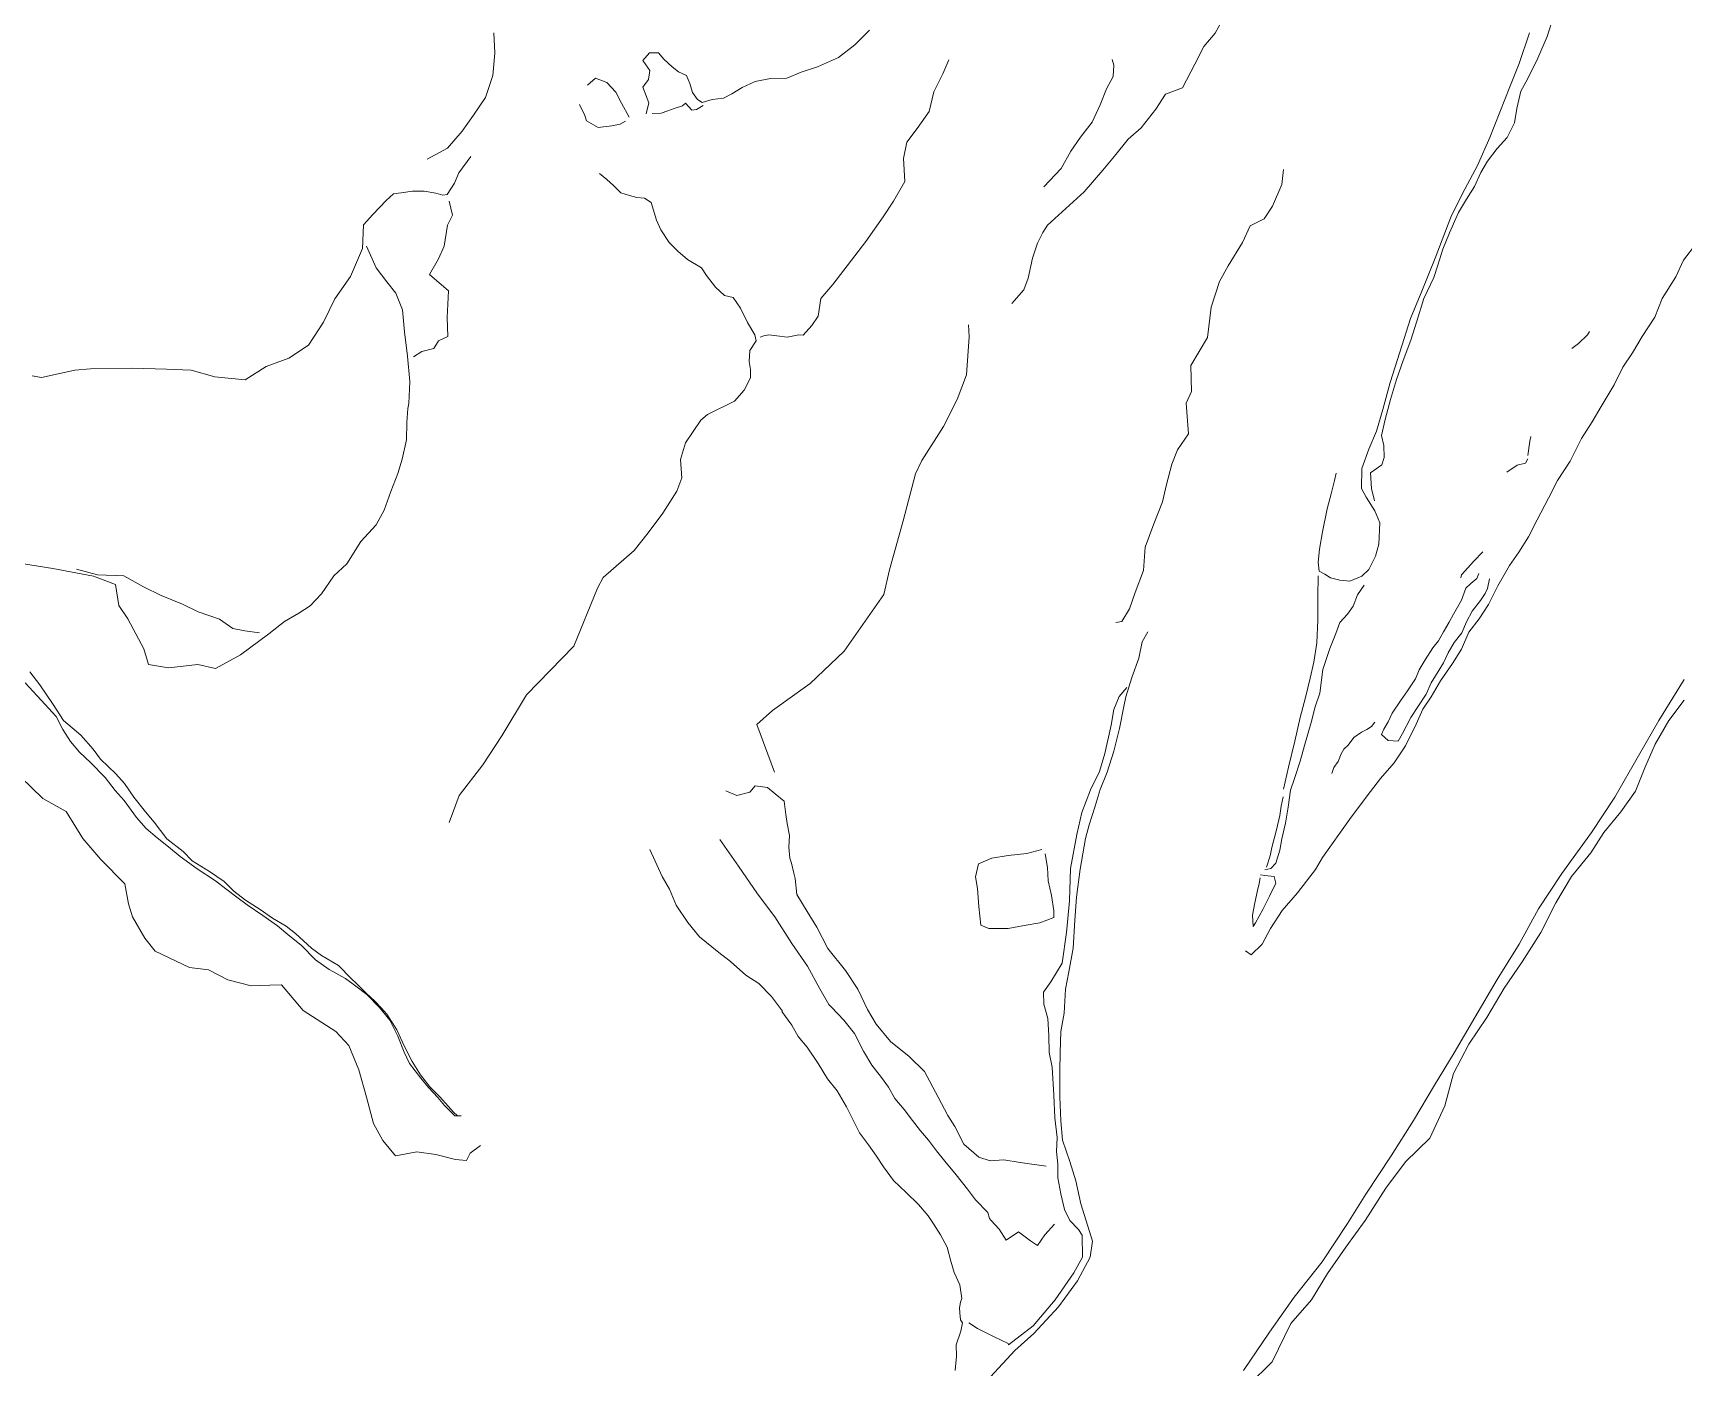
# Model space of a CAD drawing. Extents: x 683321 to 688873, y 7661944 to 7668387.
# Drawn here: x 685874.5 to 686155.1, y 7664633.4 to 7664860.4 of the extents above; entities that cross this region are included whole.
import ezdxf

# ---------------------------------------------------------------- set-up
doc = ezdxf.new("R2010")
doc.units = 0
doc.header["$MEASUREMENT"] = 0
doc.layers.add('01 CRESTA_Line', color=3, linetype='Continuous', lineweight=20)

msp = doc.modelspace()

# ---------------------------------------------------------------- linework, layer by layer
at = {"layer": '01 CRESTA_Line'}
for points in [[(686077.3, 7664863.8, 4074.52), (686075.44, 7664860.36, 4074.8), (686073.55, 7664858.12, 4075.44), (686072, 7664855.11, 4075.4), (686069.92, 7664851.07, 4075.16), (686067.02, 7664849.98, 4075.26), (686065.37, 7664847.45, 4075.29), (686062.89, 7664844.26, 4075.16), (686060.66, 7664842.37, 4075.7), (686058.33, 7664839.45, 4076.27), (686056.36, 7664837.08, 4076.36), (686053.19, 7664833.41, 4077.29), (686046.96, 7664827.73, 4077.55), (686046.15, 7664826.47, 4078.02), (686045.27, 7664824.67, 4078.6), (686044.37, 7664822.15, 4077.94), (686043.68, 7664818.73, 4077.47), (686042.95, 7664816.76, 4077.26), (686040.86, 7664814.4, 4076.95)], [(685978.71, 7664846.65, 4103.37), (685979.19, 7664848.51, 4103.25), (685978.17, 7664851.21, 4103.2), (685979.13, 7664852.47, 4103.52), (685979.34, 7664854.05, 4103.38), (685978.13, 7664855.75, 4103.03), (685979.28, 7664857.05, 4103.02), (685980.8, 7664857.03, 4103.19), (685981.7, 7664855.97, 4103.13), (685983.15, 7664854.63, 4103.51), (685984.23, 7664853.81, 4103.51), (685985.6, 7664853.16, 4103.09), (685986.17, 7664851.81, 4102.88), (685986.62, 7664850.29, 4102.76), (685987.47, 7664849.08, 4102.89), (685988.26, 7664848.57, 4102.87), (685989.95, 7664849.12, 4103.24), (685991.84, 7664849.31, 4103.09), (685993.27, 7664850.08, 4102.71), (685995.05, 7664851.11, 4102.54), (685997.27, 7664852.14, 4102.68), (685999.83, 7664852.66, 4102.73), (686002.63, 7664852.73, 4102.83), (686005.06, 7664853.74, 4102.74), (686007.86, 7664854.66, 4102.6), (686011.43, 7664856.24, 4102.8), (686014.22, 7664858.4, 4102.55), (686016.66, 7664860.88, 4102.54)], [(686132.99, 7664863.18, 4063.69), (686131.89, 7664859.82, 4063.19), (686130.32, 7664856.15, 4063.04), (686128.52, 7664852.55, 4062.79), (686127.44, 7664850.52, 4062.49), (686126.71, 7664847.58, 4062.45), (686126.36, 7664845.11, 4062.35), (686125.07, 7664842.63, 4061.93), (686123.39, 7664840.77, 4061.61), (686121.75, 7664838.59, 4061.43), (686120.6, 7664836.69, 4061.3), (686119.56, 7664834.33, 4061.18), (686118.2, 7664832.18, 4060.97), (686116.79, 7664829.87, 4060.64), (686115.29, 7664826.44, 4060.27), (686114.15, 7664823.64, 4059.96), (686113.33, 7664820.94, 4059.69), (686112.62, 7664818.81, 4059.36), (686110.93, 7664815.28, 4059.17), (686109.74, 7664811.4, 4059.06), (686108.71, 7664808.17, 4058.61), (686107.41, 7664804.72, 4058.51), (686106.27, 7664801.48, 4058.22), (686105.28, 7664798.08, 4058), (686104.33, 7664794.68, 4057.69), (686103.71, 7664791.98, 4057.5), (686104.15, 7664790.29, 4057.15), (686104.16, 7664788.22, 4056.61), (686103.8, 7664786.99, 4056.4), (686101.88, 7664785.63, 4056.4), (686102.02, 7664782.99, 4055.74), (686102.52, 7664780.88, 4055.34)], [(685941.49, 7664838.93, 4111.13), (685944.93, 7664840.8, 4111.22), (685947.44, 7664843.74, 4111.35), (685949.35, 7664846.45, 4111.47), (685951.38, 7664849.42, 4111.51), (685952.64, 7664853.2, 4111.69), (685953.01, 7664856.95, 4111.74), (685952.84, 7664860.44, 4111.8)], [(686096.03, 7664785.59, 4055.37), (686095.73, 7664784.32, 4055.43), (686095.16, 7664782.07, 4055.28), (686094.47, 7664779.53, 4055.01), (686093.7, 7664775.59, 4054.54), (686093.16, 7664772.66, 4054.39), (686092.95, 7664770.44, 4054.44), (686093.13, 7664768.88, 4054.67), (686094.08, 7664768.42, 4054.62), (686095.06, 7664767.79, 4054.51), (686096.65, 7664767.35, 4054.34), (686098.36, 7664767.22, 4054.2), (686100.36, 7664768.04, 4054.09), (686101.57, 7664769.2, 4054), (686102.68, 7664771.45, 4054.04), (686103.28, 7664773.48, 4053.97), (686103.42, 7664777.12, 4054.65), (686102.6, 7664779.17, 4055.07), (686101.13, 7664781.49, 4055.72), (686100.3, 7664782.94, 4055.95), (686100.4, 7664786.38, 4056.57), (686101.6, 7664789.63, 4056.88), (686102.88, 7664792.7, 4057.6), (686103.96, 7664796.4, 4057.91), (686105.22, 7664800.97, 4058.29), (686106.87, 7664806.15, 4058.75), (686108.68, 7664811.89, 4059.15), (686110.57, 7664816.49, 4059.42), (686112.85, 7664822.12, 4059.92), (686114.04, 7664825.24, 4060.14), (686115.65, 7664829.35, 4060.55), (686117.89, 7664833.86, 4061.07), (686120.04, 7664837.9, 4061.2), (686122.15, 7664842.66, 4061.78), (686125.57, 7664851.27, 4062.68), (686127.11, 7664855.22, 4063), (686128.91, 7664860.43, 4063.45)], [(685998.11, 7664808.71, 4099.59), (685998.7, 7664808.94, 4099.02), (685999.56, 7664809.07, 4098.3), (686000.95, 7664808.92, 4097.28), (686002.7, 7664808.71, 4096.11), (686004.65, 7664809.08, 4094.97), (686005.39, 7664809.01, 4094.6), (686006.9, 7664810.68, 4094.43), (686007.94, 7664812.27, 4094.47), (686008.41, 7664815.28, 4095.3), (686010.47, 7664817.62, 4094.89), (686014.18, 7664822.51, 4095.35), (686016.05, 7664824.98, 4095.38), (686019.03, 7664829.14, 4095.51), (686020.76, 7664831.8, 4095.58), (686022.71, 7664835.17, 4095.13), (686022.46, 7664839.04, 4095.09), (686023.05, 7664841.87, 4095.28), (686024.81, 7664844.15, 4094.67), (686026.85, 7664847.05, 4094.25), (686027.64, 7664850.4, 4094.42), (686029.16, 7664853.45, 4094.55), (686030.18, 7664855.86, 4094.23)], [(686046.35, 7664834.23, 4079.54), (686049.25, 7664837.36, 4078.71), (686050.93, 7664840.3, 4078.75), (686052.55, 7664842.69, 4078.85), (686054.54, 7664845.23, 4078.85), (686055.9, 7664848.2, 4078.97), (686056.97, 7664850.92, 4078.8), (686058.11, 7664852.98, 4078.56), (686058.23, 7664854.91, 4078.77), (686057.92, 7664855.91, 4079.13)], [(685968.76, 7664851.56, 4103.37), (685970.11, 7664852.75, 4103.09), (685972.06, 7664851.98, 4103.28), (685973.56, 7664850.34, 4103.5), (685974.55, 7664848.49, 4103.27), (685975.81, 7664846.12, 4103.11)], [(685975.22, 7664845.43, 4103.21), (685974.32, 7664844.91, 4103.5), (685972.9, 7664844.64, 4103.85), (685970.55, 7664844.31, 4102.88), (685968.6, 7664845.45, 4103), (685968.28, 7664846.4, 4103.18), (685967.37, 7664848.27, 4103.31)], [(685988.39, 7664848.05, 4103.15), (685987.29, 7664847.41, 4102.97), (685986.49, 7664847.26, 4103.25), (685985.38, 7664848.47, 4103.09), (685984.88, 7664848.03, 4103.03), (685983.66, 7664847.61, 4103.22), (685982.38, 7664847.19, 4103.42), (685981.27, 7664846.8, 4103.67), (685979.76, 7664846.72, 4103.72)], [(685874.36, 7664802.09, 4118.26), (685875.95, 7664801.86, 4118.25), (685881.58, 7664803.06, 4118.1), (685884.27, 7664803.3, 4117.92), (685891.33, 7664803.42, 4117.63), (685897.18, 7664803.27, 4117.49), (685901.36, 7664803.07, 4117.37), (685905.4, 7664801.97, 4117.34), (685910.57, 7664801.46, 4117.1), (685914.13, 7664803.69, 4116.86), (685917.96, 7664805.11, 4116.6), (685921.33, 7664807.32, 4116.33), (685923.85, 7664811.25, 4116.07), (685925.81, 7664815.21, 4116.24), (685928.46, 7664819.01, 4117.51), (685930.52, 7664823.76, 4119.21), (685930.67, 7664827.79, 4119.77), (685932.26, 7664829.52, 4118.92), (685934.52, 7664831.91, 4118.52), (685935.78, 7664833.08, 4117.98), (685937.09, 7664833.21, 4116.58), (685938.98, 7664833.53, 4114.91), (685940.98, 7664833.51, 4114.73), (685942.95, 7664833.16, 4115.21), (685944.13, 7664832.82, 4115.29), (685944.89, 7664832.96, 4115.09), (685946.11, 7664834.85, 4113.87), (685946.87, 7664836.65, 4112.63), (685948.9, 7664839.43, 4110.59)], [(685970.81, 7664836.49, 4100.09), (685972.03, 7664835.51, 4099.73), (685973.16, 7664834.5, 4099.72), (685974.44, 7664833.23, 4099.76), (685975.89, 7664832.78, 4099.12), (685977.16, 7664832.44, 4098.47), (685978.43, 7664832.33, 4097.97), (685979.59, 7664831.59, 4097.72), (685980.49, 7664828.61, 4097.87), (685981.24, 7664826.95, 4097.97), (685982.61, 7664824.81, 4097.88), (685984.11, 7664823.32, 4098.19), (685985.74, 7664821.88, 4098.45), (685988.15, 7664820.46, 4098.65), (685989, 7664819.16, 4098.96), (685990.5, 7664817.17, 4099.32), (685992.01, 7664815.8, 4099.56), (685993.53, 7664815.41, 4099), (685994.75, 7664813.63, 4099.08), (685995.96, 7664811.21, 4099.17), (685997.19, 7664809.1, 4099.46), (685997.43, 7664808.04, 4099.52), (685996.33, 7664806.41, 4099.65), (685996.25, 7664804.53, 4099.72), (685996.44, 7664803.21, 4099.02), (685996.46, 7664801.79, 4098.58), (685995.37, 7664799.67, 4098.46), (685993.73, 7664797.81, 4098.78), (685989.16, 7664795.53, 4099.78), (685988, 7664794.56, 4100.03), (685985.41, 7664790.74, 4100.41), (685984.54, 7664787.88, 4100.53), (685984.76, 7664784.77, 4099.2), (685983.92, 7664782.49, 4099.29), (685981.54, 7664778.78, 4099.61), (685979.07, 7664775.42, 4099.89), (685976.66, 7664772.44, 4099.42), (685971.4, 7664767.84, 4100.26), (685970.46, 7664766.03, 4100.11), (685966.44, 7664756.14, 4100.28), (685958.39, 7664747.9, 4101.24), (685954.21, 7664740.89, 4100.82), (685950.95, 7664735.98, 4101.17), (685946.93, 7664730.78, 4101.99), (685945.22, 7664726.17, 4100.42)], [(686058.59, 7664760.18, 4053.98), (686059.56, 7664760.34, 4053.9), (686060.87, 7664762.48, 4054.12), (686061.86, 7664765.27, 4054.03), (686063.26, 7664769, 4054.31), (686063.55, 7664772.98, 4054.78), (686065.03, 7664776.94, 4055.09), (686066.5, 7664780.72, 4055.71), (686067.18, 7664783.67, 4055.6), (686068.06, 7664787.09, 4056.21), (686069.06, 7664789.53, 4056.5), (686070.92, 7664792.25, 4056.17), (686070.54, 7664797.48, 4057.48), (686071.45, 7664799.48, 4057.68), (686071.33, 7664803.86, 4059.06), (686074.12, 7664808.63, 4059.47), (686074.79, 7664813.8, 4059.64), (686076.21, 7664818.17, 4059.86), (686077.66, 7664820.79, 4059.38), (686080.09, 7664824.81, 4059.76), (686081.38, 7664827.62, 4059.17), (686083.8, 7664828.8, 4059.61), (686085.17, 7664830.97, 4059.71), (686086.77, 7664834.67, 4059.48), (686087.05, 7664837.18, 4059.94)], [(685945.23, 7664831.82, 4115.07), (685945.82, 7664829.45, 4114.7), (685944.94, 7664827.71, 4115.63), (685944.39, 7664824.19, 4115.17), (685943.41, 7664822.02, 4116.48), (685941.87, 7664819.36, 4117.76), (685945.13, 7664816.57, 4115.77), (685944.88, 7664812.03, 4115.76), (685944.98, 7664808.81, 4115.54), (685943.44, 7664808.08, 4116.38), (685942.6, 7664806.78, 4117.21), (685940.57, 7664806.28, 4118.43), (685939.14, 7664805.32, 4119.45)], [(685931.2, 7664824.18, 4119.64), (685932.81, 7664820.48, 4119.66), (685934.61, 7664818.12, 4119.79), (685936.18, 7664816.18, 4119.92), (685937.27, 7664813.31, 4120.22), (685937.61, 7664809.62, 4119.8), (685938.13, 7664805.46, 4119.73), (685938.55, 7664801.17, 4119.71), (685938.36, 7664797.39, 4119.68), (685938.23, 7664796.55, 4119.8), (685938.03, 7664794.19, 4119.27), (685937.98, 7664791.22, 4119.06), (685937.23, 7664787.95, 4119.03), (685936.52, 7664785.54, 4119), (685935.33, 7664782.44, 4119.52), (685934.18, 7664779.29, 4119.78), (685932.82, 7664776.76, 4119.83), (685930.22, 7664773.95, 4119.68), (685927.85, 7664770.13, 4119.65), (685925.6, 7664768.1, 4119.65), (685923.54, 7664765.08, 4119.3), (685921.62, 7664763.03, 4119.42), (685919.66, 7664761.75, 4120.26), (685917.24, 7664760.34, 4120.59), (685914.55, 7664758.25, 4121), (685909.77, 7664754.71, 4120.07), (685905.53, 7664752.38, 4120.45), (685902.51, 7664753.02, 4120.78), (685897.51, 7664752.49, 4120.54), (685894.11, 7664753.06, 4120.18), (685893.35, 7664755.68, 4120.4), (685890.61, 7664760.78, 4120.32), (685889.09, 7664763.05, 4120.51), (685888.52, 7664766.63, 4121.66), (685884.76, 7664768.04, 4121.96), (685877.83, 7664769.35, 4122.47), (685871.12, 7664770.45, 4121.71)], [(686080.58, 7664704.38, 4047.64), (686081.58, 7664703.66, 4047.92), (686083.46, 7664705.49, 4048.21), (686084.88, 7664708.16, 4048.33), (686086.84, 7664711.23, 4048.3), (686089.47, 7664714.24, 4048.32), (686092.48, 7664718.16, 4047.46), (686093.71, 7664720.21, 4047.58), (686098.28, 7664726.66, 4046.44), (686101.29, 7664730.72, 4046.25), (686103.57, 7664733.64, 4045.51), (686105.86, 7664736.34, 4045.38), (686107.81, 7664739.24, 4045.5), (686109.62, 7664742.89, 4045.14), (686110.77, 7664745.43, 4045.07), (686112.18, 7664747.53, 4045.07), (686113.75, 7664750.24, 4044.77), (686115.79, 7664753.21, 4044.59), (686117.35, 7664755.66, 4044.2), (686118.6, 7664758.55, 4044.17), (686120.35, 7664760.79, 4043.93), (686121.91, 7664763.26, 4043.47), (686123.52, 7664766.39, 4043.18), (686125.5, 7664769.87, 4042.95), (686127.09, 7664772.13, 4042.76), (686128.71, 7664774.74, 4042.69), (686130.17, 7664777.62, 4042.33), (686132.14, 7664781.3, 4042.3), (686133.67, 7664784.32, 4042.07), (686135.78, 7664787.61, 4041.86), (686137.71, 7664791.46, 4041.7), (686139.52, 7664794.32, 4041.32), (686141.07, 7664796.88, 4041.28), (686143.26, 7664800.61, 4040.96), (686144.75, 7664803.57, 4040.87), (686146.38, 7664806.03, 4040.66), (686148.02, 7664808.81, 4040.54), (686150.19, 7664812.07, 4040.42), (686151.46, 7664815.27, 4040.33), (686153.74, 7664818.93, 4040.01), (686155.09, 7664821.78, 4039.97), (686157.15, 7664824.53, 4039.84)], [(686000.51, 7664734.74, 4076.16), (685997.54, 7664742.86, 4080.08), (686000.19, 7664745.2, 4079.83), (686006.58, 7664749.81, 4079.43), (686012.38, 7664755.32, 4079.91), (686019.15, 7664764.94, 4079.88), (686020.11, 7664769.15, 4080.04), (686022.4, 7664777.45, 4079.92), (686024.49, 7664785.48, 4080.4), (686025.59, 7664787.73, 4079.66), (686029.29, 7664793.5, 4079.63), (686031.58, 7664798.07, 4079.42), (686033.18, 7664802.3, 4079.15), (686033.62, 7664808.75, 4079.13), (686033.49, 7664810.8, 4079.82)], [(686139.1, 7664809.66, 4040.82), (686138.74, 7664809.08, 4040.98), (686137.23, 7664807.64, 4041.01), (686136.06, 7664806.75, 4041.13)], [(686129.14, 7664791.78, 4041.88), (686128.95, 7664790.99, 4041.89), (686128.59, 7664788.59, 4041.97)], [(686125.04, 7664785.75, 4043.02), (686126.79, 7664786.92, 4042.38), (686128.2, 7664787.25, 4042.13), (686128.61, 7664788.01, 4042.1)], [(686120.95, 7664772.2, 4043.63), (686119.4, 7664770.61, 4043.93), (686117.31, 7664768.27, 4043.95), (686117.2, 7664767.8, 4044.08)], [(685881.88, 7664769.27, 4121.86), (685885.46, 7664768.28, 4121.68), (685889.91, 7664768.11, 4121.23), (685893.29, 7664766.23, 4120.95), (685896.28, 7664764.76, 4121.01), (685899.87, 7664763.31, 4120.45), (685902.57, 7664762, 4120.68), (685906.19, 7664760.74, 4120.51), (685908.47, 7664759.15, 4120.03), (685910.47, 7664758.78, 4120.91), (685912.99, 7664758.41, 4121.26)], [(686092.95, 7664768.09, 4054.73), (686092.91, 7664764.6, 4054.49), (686092.91, 7664760.57, 4054.3), (686092.72, 7664756.75, 4054.13), (686092.23, 7664753.46, 4054.06), (686091.6, 7664750.71, 4053.73), (686090.82, 7664747.45, 4053.55), (686089.9, 7664744.05, 4053.12), (686089, 7664739.99, 4052.78), (686087.91, 7664735.59, 4052.15), (686087.07, 7664731.83, 4051.75)], [(686120.28, 7664768.51, 4043.16), (686119.95, 7664767.64, 4043.46), (686118.92, 7664766.8, 4043.45), (686118.05, 7664766, 4043.43), (686117.32, 7664763.98, 4043.82), (686115.94, 7664761.59, 4044), (686115.24, 7664760.22, 4043.97), (686114.26, 7664758.59, 4044.17), (686113.42, 7664757.09, 4044.43), (686112.44, 7664755.86, 4044.43), (686111.15, 7664753.86, 4044.54), (686110.13, 7664752.12, 4044.43), (686109.52, 7664750.62, 4044.7), (686108.15, 7664748.57, 4045.03), (686106.97, 7664746.88, 4045.22), (686105.52, 7664744.75, 4045.11), (686104.86, 7664743.3, 4045.34), (686104.15, 7664742.04, 4045.47), (686103.74, 7664741.14, 4045.61), (686104.87, 7664740.12, 4045.54), (686106.54, 7664740.02, 4045.58), (686107.27, 7664741.33, 4045.34), (686108.7, 7664744.01, 4045.21), (686109.91, 7664745.86, 4045.04), (686111.3, 7664748.02, 4044.93), (686112.15, 7664749.9, 4044.85), (686113.66, 7664752.3, 4044.52), (686114.26, 7664753.33, 4044.61), (686115.05, 7664755.02, 4044.5), (686116.1, 7664756.78, 4044.26), (686117.4, 7664758.4, 4044.18), (686118.18, 7664760.28, 4043.96), (686119.13, 7664762.09, 4043.75), (686120.57, 7664763.9, 4043.61), (686121.35, 7664765.13, 4043.48), (686121.72, 7664765.95, 4043.38), (686122.06, 7664767.62, 4043.12)], [(686100.77, 7664766.53, 4053.99), (686099.67, 7664764.91, 4053.68), (686098.9, 7664762.94, 4053.57), (686097.93, 7664761.57, 4053.6), (686096.66, 7664760.16, 4054.08), (686095.96, 7664758.3, 4054.03), (686094.97, 7664755.77, 4053.86), (686093.75, 7664752.19, 4053.83), (686093.24, 7664748.16, 4053.5), (686092.47, 7664745.87, 4053.09), (686091.77, 7664743.19, 4052.81), (686090.66, 7664739.27, 4052.53), (686089.89, 7664736.63, 4052.2), (686088.92, 7664733.64, 4051.87), (686088.24, 7664731.67, 4051.82), (686087.84, 7664728.76, 4051.34), (686087.43, 7664726.04, 4051.02), (686086.79, 7664723.39, 4050.76), (686086.42, 7664721.45, 4050.62), (686085.77, 7664719.25, 4050.26), (686084.94, 7664718.38, 4050.25), (686083.92, 7664718.13, 4050.21)], [(686037.27, 7664631.95, 4053.29), (686041.42, 7664636.41, 4053), (686044.65, 7664639.29, 4052.75), (686048.82, 7664643.81, 4052.39), (686052.03, 7664648.26, 4052.05), (686054.21, 7664652.26, 4051.64), (686054.57, 7664655, 4051.64), (686053.78, 7664657.54, 4051.68), (686052.64, 7664661.34, 4051.73), (686051.79, 7664665.27, 4051.65), (686050.74, 7664668.55, 4051.67), (686049.5, 7664672.19, 4051.62), (686049.21, 7664675.46, 4051.54), (686049.03, 7664679.55, 4051.45), (686049.03, 7664683.98, 4051.32), (686049.11, 7664687.05, 4051.18), (686049.22, 7664690.66, 4051.13), (686049.76, 7664693.76, 4051.02), (686050.02, 7664697.86, 4050.87), (686050.57, 7664700.79, 4050.74), (686051.29, 7664704.83, 4050.72), (686051.58, 7664709.55, 4050.78), (686051.88, 7664713.51, 4050.76), (686052.51, 7664718.27, 4050.65), (686053.38, 7664723.43, 4050.92), (686054.03, 7664725.78, 4050.97), (686055.04, 7664728.96, 4051.29), (686055.9, 7664731.77, 4051.6), (686057.08, 7664734.72, 4051.74), (686058.23, 7664738.31, 4051.95), (686059.2, 7664742.14, 4052.02), (686059.95, 7664745.92, 4052.16), (686060.25, 7664747.57, 4052.26), (686061.29, 7664750.81, 4052.13), (686062.49, 7664754.1, 4052.1), (686063.06, 7664756.92, 4051.93), (686064.02, 7664758.57, 4052.02)], [(685873.16, 7664749.9, 4127.37), (685875.85, 7664747, 4126.81), (685878.4, 7664744.2, 4126.32), (685879.53, 7664741.97, 4126.05), (685880.85, 7664739.96, 4125.68), (685882.41, 7664738.12, 4125.34), (685884.25, 7664736.38, 4125.1), (685886.77, 7664733.81, 4124.96), (685888.45, 7664731.62, 4124.8), (685889.98, 7664729.89, 4124.72), (685892.1, 7664727.01, 4124.36), (685893.7, 7664725.14, 4124.12), (685895.6, 7664723.58, 4123.97), (685897.5, 7664722.05, 4123.68), (685899.5, 7664720.41, 4123.39), (685902.37, 7664718.31, 4123.15), (685905.51, 7664716.26, 4122.9), (685907.27, 7664714.89, 4122.52), (685909.16, 7664713.48, 4122.32), (685910.9, 7664712.2, 4122.18), (685913.58, 7664710.36, 4121.91), (685916.04, 7664708.6, 4121.61), (685917.78, 7664707.12, 4121.48), (685920.15, 7664705.27, 4121.15), (685922.52, 7664702.82, 4120.94), (685924.82, 7664701.19, 4120.5), (685927.58, 7664699.64, 4120.33), (685929.37, 7664698.37, 4120.06), (685931.26, 7664696.92, 4119.74), (685933.41, 7664694.7, 4119.49), (685935.12, 7664692.55, 4119.37), (685936.48, 7664689.88, 4119.04), (685937.56, 7664687.15, 4118.56), (685938.46, 7664685.23, 4118.09), (685940.42, 7664682.69, 4117.53), (685941.7, 7664681.11, 4117.13), (685943.31, 7664679.43, 4116.58), (685944.42, 7664678.04, 4116.16), (685946.17, 7664676.31, 4115.55), (685947.25, 7664676.33, 4114.89), (685946.61, 7664676.34, 4115.07), (685945.97, 7664676.92, 4115.54), (685945.06, 7664677.96, 4115.77), (685943.64, 7664679.56, 4116.55), (685941.92, 7664681.26, 4117.12), (685940.33, 7664683.27, 4117.65), (685938.93, 7664685.54, 4118.22), (685937.63, 7664688.12, 4118.52), (685936.32, 7664690.95, 4119.07), (685934.61, 7664693.62, 4119.35), (685933.61, 7664694.73, 4119.49), (685932.59, 7664695.8, 4119.55), (685931.13, 7664697.16, 4119.61), (685929.53, 7664698.75, 4119.96), (685928.57, 7664699.68, 4120.11), (685926.41, 7664701.86, 4120.45), (685923.55, 7664703.58, 4120.79), (685921.83, 7664704.83, 4120.81), (685919.12, 7664707.3, 4121.45), (685917.53, 7664708.53, 4121.53), (685915.17, 7664709.92, 4121.71), (685913.09, 7664711.41, 4121.98), (685910.58, 7664712.95, 4122.3), (685908.65, 7664714.52, 4122.49), (685906.99, 7664716.14, 4122.72), (685904.47, 7664717.84, 4122.99), (685901.54, 7664719.65, 4123.46), (685899.99, 7664721.26, 4123.5), (685897.25, 7664723.39, 4123.9), (685895.06, 7664726.22, 4124.27), (685893.61, 7664728.01, 4124.44), (685891.65, 7664730.46, 4124.68), (685890.01, 7664732.81, 4124.79), (685888.59, 7664734.43, 4125.01), (685885.98, 7664736.93, 4125.26), (685884.72, 7664738.65, 4125.25), (685882.63, 7664741, 4125.71), (685879.65, 7664743.51, 4126.13), (685877.89, 7664746.26, 4126.77), (685875.62, 7664749.58, 4127.18), (685873.95, 7664751.79, 4127.48)], [(686033.55, 7664641.09, 4052.84), (686035.04, 7664640.15, 4052.92), (686037.89, 7664638.76, 4053.08), (686040.24, 7664637.6, 4053.01), (686040.32, 7664637.38, 4053.02), (686044.5, 7664640.61, 4052.66), (686048.27, 7664645, 4052.28), (686051.41, 7664649.64, 4051.92), (686052.9, 7664652.29, 4051.64), (686052.86, 7664656, 4051.79), (686052.23, 7664656.99, 4051.73), (686050.75, 7664658.51, 4051.75), (686049.86, 7664660.4, 4051.68), (686049.19, 7664663.02, 4051.67), (686048.73, 7664665.77, 4051.67), (686048.71, 7664668.11, 4051.7), (686048.5, 7664670.23, 4051.63), (686048.57, 7664672.64, 4051.67), (686048.21, 7664675.97, 4051.63), (686048.03, 7664679.8, 4051.52), (686047.72, 7664684.6, 4051.39), (686047.22, 7664687.06, 4051.24), (686047.15, 7664689.94, 4051.05), (686047.03, 7664692.87, 4051.04), (686046.32, 7664695.27, 4050.84), (686046.29, 7664697.36, 4050.77), (686047.53, 7664699.09, 4050.74), (686049.44, 7664702.25, 4050.68), (686050.16, 7664707.45, 4050.69), (686050.69, 7664712.87, 4050.63), (686050.85, 7664718.37, 4050.66), (686051.92, 7664724.11, 4050.89), (686052.77, 7664727.9, 4051.13), (686054.23, 7664731.71, 4051.55), (686055.81, 7664734.87, 4051.74), (686056.67, 7664737.93, 4051.86), (686057.78, 7664742.71, 4051.89), (686058.24, 7664745.39, 4052.03), (686059.14, 7664747.6, 4052.12), (686060.42, 7664749.14, 4052.31)], [(686155.19, 7664750.5, 4043.67), (686150.88, 7664743.5, 4044.32), (686147.44, 7664737.5, 4044.72), (686143.38, 7664730.5, 4045.17), (686139.44, 7664724.5, 4045.68), (686134.38, 7664717.5, 4046.13), (686130.44, 7664711.5, 4046.61), (686127.12, 7664705.5, 4047.14), (686123.38, 7664699.5, 4047.6), (686119.62, 7664693, 4048.26), (686116.06, 7664687, 4048.73), (686112.75, 7664681.5, 4049.26), (686109.19, 7664675.5, 4049.68), (686105.38, 7664669.5, 4050.06), (686101.06, 7664663, 4050.61), (686097.94, 7664658, 4051.21), (686093.62, 7664651.5, 4051.83), (686088.88, 7664645.5, 4052.58), (686084.69, 7664639.5, 4053.16), (686080.25, 7664633, 4053.72)], [(686081.13, 7664630.5, 4053.79), (686085.12, 7664634.5, 4053.28), (686088.31, 7664641, 4052.88), (686091.81, 7664645, 4052.47), (686094.56, 7664649.5, 4051.95), (686097.69, 7664654, 4051.52), (686100.94, 7664658.5, 4051.02), (686104.44, 7664664, 4050.33), (686107.81, 7664668.5, 4049.98), (686111.94, 7664672.5, 4049.62), (686114.5, 7664678, 4049.35), (686115.94, 7664683.5, 4048.93), (686118.56, 7664688.5, 4048.55), (686121.62, 7664693, 4048.03), (686124.56, 7664698, 4047.57), (686127.62, 7664702.5, 4047.21), (686130.81, 7664707.5, 4046.74), (686133.38, 7664712.5, 4046.23), (686136, 7664717, 4045.92), (686139.31, 7664721, 4045.72), (686141.5, 7664724.5, 4045.59), (686144.44, 7664728, 4045.3), (686146.88, 7664731.5, 4045.12), (686148.5, 7664735.5, 4044.89), (686150.25, 7664739.5, 4044.63), (686152.56, 7664743.5, 4044.33), (686155.19, 7664747, 4044.13)], [(686102.62, 7664743.22, 4046.47), (686102.02, 7664742.51, 4046.66), (686101.25, 7664742, 4046.87), (686100.35, 7664741.52, 4047.22), (686099, 7664740.63, 4047.5), (686098.04, 7664739.32, 4047.48), (686097.31, 7664738.63, 4047.57), (686096.87, 7664737.87, 4047.66), (686096.36, 7664736.53, 4047.88), (686095.63, 7664735.51, 4047.97), (686095.3, 7664734.52, 4047.8)], [(685872.38, 7664733.92, 4132.33), (685876.15, 7664730.23, 4133.24), (685880.11, 7664728.07, 4132.45), (685882.95, 7664723.45, 4132.65), (685885.99, 7664719.89, 4132.3), (685890.08, 7664715.75, 4131.94), (685890.69, 7664712.34, 4132.09), (685891.4, 7664710.15, 4132.51), (685893.52, 7664706.53, 4132.09), (685895.27, 7664704.32, 4131.63), (685901.11, 7664701.55, 4129.82), (685904.3, 7664701.11, 4129.16), (685907.61, 7664699.43, 4129.38), (685911.58, 7664698.42, 4129.71), (685914.75, 7664698.55, 4127.99), (685916.72, 7664698.58, 4126.8), (685920.4, 7664694.21, 4127.11), (685925.99, 7664690.66, 4125.28), (685928.19, 7664688.28, 4124.21), (685929.86, 7664684.15, 4124.36), (685931.16, 7664679.49, 4124.19), (685932.37, 7664675, 4124.21), (685933.95, 7664672.14, 4124.01), (685936.08, 7664669.5, 4125.78), (685939.71, 7664670.19, 4123.41), (685942.99, 7664669.71, 4121.53), (685946.32, 7664668.88, 4118.67), (685948.19, 7664668.73, 4117.09), (685948.81, 7664669.94, 4115.73), (685950.53, 7664671.24, 4114.24)], [(686046.7, 7664667.75, 4051.14), (686042.31, 7664668.36, 4052.12), (686039.5, 7664668.81, 4053.31), (686037.18, 7664668.66, 4054.37), (686035.29, 7664669.3, 4055.5), (686032.72, 7664671.5, 4056.52), (686031.2, 7664674.49, 4057.27), (686030.02, 7664676.34, 4058), (686028.37, 7664679.5, 4059.43), (686026.06, 7664683.84, 4060.97), (686023.44, 7664686.38, 4062.06), (686020.24, 7664688.93, 4063.52), (686017.82, 7664691.9, 4064.49), (686016.35, 7664694.41, 4065.42), (686014.7, 7664697.84, 4065.96), (686012.62, 7664701.04, 4066.82), (686009.62, 7664704.76, 4067.83), (686007.74, 7664708.36, 4068.55), (686006.09, 7664711.07, 4069.15), (686004.31, 7664713.95, 4069.84), (686004.07, 7664716.65, 4070.27), (686003.83, 7664717.58, 4070.53), (686003.43, 7664719.26, 4071.68), (686003.16, 7664720.14, 4071.65), (686003, 7664722.01, 4072.08), (686003.06, 7664723.96, 4072.33), (686002.7, 7664726.01, 4072.56), (686002.46, 7664727.56, 4072.97), (686002.18, 7664729.8, 4072.51), (686000.67, 7664731.07, 4072.86), (685999.33, 7664732.12, 4073.34), (685997.24, 7664732.41, 4073.86), (685996.33, 7664731.33, 4074.26), (685994.16, 7664730.76, 4075.36), (685992.27, 7664731.55, 4075.93)], [(686086.99, 7664730.55, 4051.71), (686086.65, 7664728.98, 4051.46), (686086.43, 7664727.35, 4051.16), (686085.88, 7664724.91, 4050.83), (686085.1, 7664721.95, 4050.63), (686084.78, 7664720.51, 4050.62), (686084.17, 7664718.58, 4050.35)], [(685991.23, 7664723.31, 4072.17), (685994.44, 7664718.78, 4071.31), (685997.65, 7664714.06, 4070.32), (686000.61, 7664710.16, 4069.48), (686003.49, 7664705.62, 4068.52), (686006.16, 7664701.74, 4067.61), (686008.25, 7664697.89, 4066.9), (686009.78, 7664695.23, 4066.15), (686010.2, 7664694.76, 4066.22), (686012.3, 7664692.55, 4065.44), (686014.15, 7664690.31, 4064.56), (686015.69, 7664687.3, 4063.63), (686017.09, 7664684.94, 4062.73), (686018.74, 7664682.85, 4061.93), (686019.92, 7664681.18, 4061.29), (686021.01, 7664679.23, 4060.67), (686022.58, 7664677.39, 4059.89), (686023.99, 7664675.52, 4059.11), (686025.34, 7664673.77, 4058.4), (686026.7, 7664672.19, 4057.72), (686028.05, 7664670.38, 4057.02), (686029.47, 7664668.58, 4056.25), (686031.44, 7664666.26, 4055.25), (686033.36, 7664663.83, 4054.21), (686034.72, 7664662.03, 4053.45), (686036.81, 7664659.88, 4052.5), (686037.06, 7664658.86, 4052.12), (686037.39, 7664658.52, 4051.95), (686038.73, 7664657.06, 4051.4), (686039.91, 7664655.18, 4050.94), (686041.99, 7664656.58, 4050.89), (686044.05, 7664655.04, 4050.73), (686045.22, 7664654.27, 4050.61), (686046.52, 7664656.08, 4050.85), (686048.13, 7664657.87, 4050.99)], [(685979.35, 7664721.57, 4077.46), (685981.44, 7664716.99, 4079.4), (685982.7, 7664714.82, 4079.32), (685983.8, 7664712.1, 4079.01), (685985.83, 7664709.19, 4078.96), (685987.78, 7664706.74, 4078.74), (685991.09, 7664704.07, 4077.6), (685993.08, 7664702.52, 4076.94), (685995.66, 7664700.24, 4075.83), (685997.9, 7664698.82, 4074.62), (686000.02, 7664696.62, 4073.13), (686001.89, 7664694.11, 4072.75), (686001.81, 7664694.07, 4072.76), (686003.48, 7664691.72, 4071.19), (686004.54, 7664689.77, 4071.01), (686006.08, 7664687.99, 4070.33), (686007.97, 7664685.23, 4069.24), (686009.55, 7664682.58, 4068.38), (686011.21, 7664680.58, 4067.54), (686012.79, 7664677.86, 4066.42), (686014.98, 7664673.44, 4065.31), (686016.5, 7664671.35, 4064.75), (686017.9, 7664669.46, 4064.25), (686019.09, 7664667.63, 4063.6), (686020.76, 7664665.33, 4063.22), (686022.93, 7664663.28, 4062.15), (686024.99, 7664661.25, 4061.36), (686026.66, 7664659.29, 4060.31), (686027.57, 7664657.96, 4059.85), (686028.74, 7664656.1, 4058.96), (686029.91, 7664653.97, 4058.07), (686030.51, 7664651.6, 4057.43), (686031.09, 7664649.67, 4056.57), (686032.02, 7664647.6, 4055.21), (686032.41, 7664645.24, 4054.24), (686032.15, 7664644.61, 4054.38), (686032.01, 7664643.69, 4054.47), (686032.04, 7664642.79, 4054.98), (686032.16, 7664641.65, 4055.17), (686032.51, 7664641.11, 4055.19), (686032.2, 7664639.67, 4055), (686031.41, 7664637.37, 4054.13), (686031.5, 7664635.43, 4053.81), (686031.25, 7664633, 4054.83)], [(686046.01, 7664721.59, 4049.53), (686043.41, 7664720.92, 4049.51), (686040.24, 7664720.56, 4049.57), (686037.46, 7664720.14, 4049.85), (686035.21, 7664719.16, 4050.02), (686034.68, 7664716.96, 4050.05), (686035.02, 7664714.98, 4049.93), (686035.25, 7664711.87, 4049.95), (686035.63, 7664708.75, 4050.03), (686036.98, 7664708.14, 4049.67), (686040.26, 7664708.18, 4049.67), (686042.99, 7664708.64, 4049.63), (686045.66, 7664709.12, 4049.49), (686048.04, 7664710.04, 4049.43), (686048.05, 7664711.14, 4049.47), (686047.64, 7664713.77, 4049.46), (686047.05, 7664716.26, 4049.44), (686046.93, 7664718.53, 4049.47), (686046.53, 7664720.86, 4049.56)], [(686083.08, 7664716.77, 4049.51), (686082.91, 7664715.79, 4049.39), (686082.62, 7664714.6, 4049.24), (686082.22, 7664712.53, 4049.02), (686081.77, 7664710.4, 4048.81), (686081.89, 7664708.49, 4048.54), (686082.28, 7664709.13, 4048.78), (686083.57, 7664711.36, 4048.87), (686084.68, 7664713.65, 4048.88), (686085.78, 7664715.87, 4049.07), (686085.46, 7664717.01, 4049.35), (686083.92, 7664717.15, 4049.56), (686083.14, 7664717.3, 4049.55)]]:
    msp.add_polyline3d(points, dxfattribs=at)

doc.saveas('drawing.dxf')
